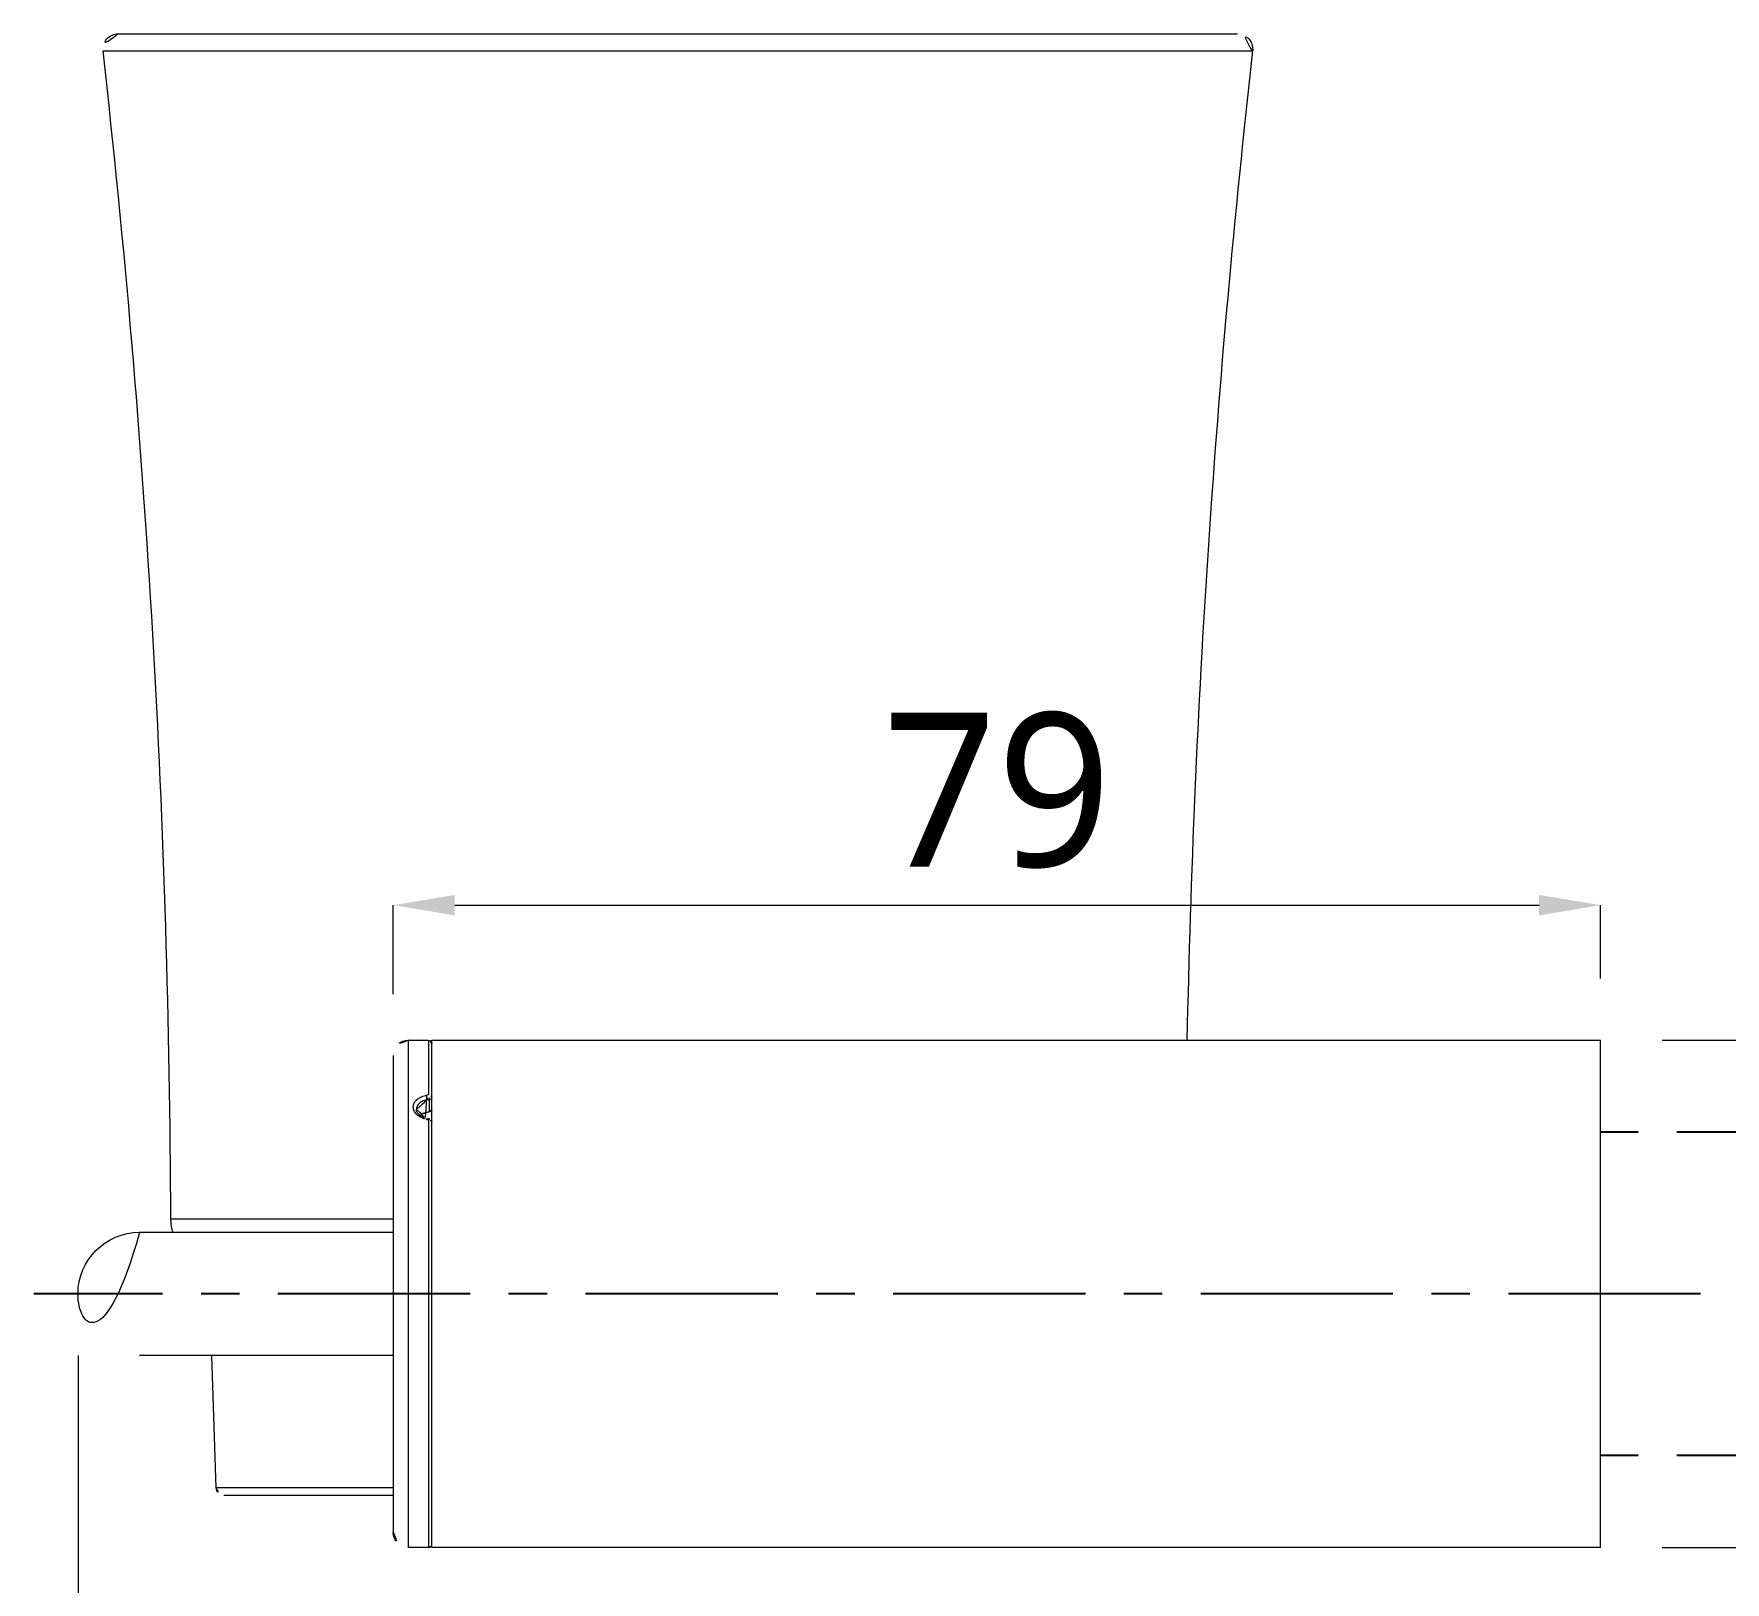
# Model space of a CAD drawing. Extents: x 16296675745 to 16296677481, y -37409619395 to -37409618123.
# Drawn here: x 16296676154.6 to 16296676264.6, y -37409619066.5 to -37409618965.9 of the extents above; entities that cross this region are included whole.
import ezdxf

# ---------------------------------------------------------------- set-up
doc = ezdxf.new("R2010")
doc.units = 0
doc.header["$LTSCALE"] = 10
doc.header["$MEASUREMENT"] = 0
doc.header["$PDMODE"] = 3
doc.header["$PDSIZE"] = -10
doc.linetypes.add('CENTER', pattern=[2, 1.25, -0.25, 0.25, -0.25])
doc.layers.get('0').update_dxf_attribs({"linetype": 'CONTINUOUS'})
doc.layers.get('DEFPOINTS').update_dxf_attribs({"linetype": 'CONTINUOUS'})
doc.styles.add('Daelim Dimension', font='')
doc.styles.get('Daelim Dimension').set_extended_font_data('NanumGothic')
doc.dimstyles.new('DEFAULT', dxfattribs={"dimscale": 2, "dimtxt": 2, "dimasz": 2, "dimexe": 0, "dimexo": 2, "dimgap": 1, "dimtad": 1, "dimdec": 1, "dimzin": 9, "dimdsep": 46, "dimtxsty": 'Daelim Dimension', "dimcen": 0.5, "dimclrd": 252, "dimclre": 252, "dimclrt": 3, "dimadec": 1, "dimazin": 0, "dimtfac": 1, "dimtdec": 1, "dimtix": 1, "dimtmove": 0, "dimatfit": 3, "dimfxl": 1, "dimtolj": 1, "dimtzin": 1, "dimlwd": 9, "dimlwe": 9, "dimarcsym": 0})

# ---------------------------------------------------------------- blocks, each defined once
blk = doc.blocks.new('*D15')
at = {"color": 5, "lineweight": 9, "transparency": 16777216}
for p, q in [((16296676177.994499, -37409619028.292389), (16296676177.994499, -37409619022.512177)), ((16296676181.994499, -37409619022.512177), (16296676252.494499, -37409619022.512177)), ((16296676256.494499, -37409619027.279259), (16296676256.494499, -37409619022.512177))]:
    blk.add_line(p, q, dxfattribs=at)
at = {"color": 5, "transparency": 16777216}
for points in [[(16296676181.994499, -37409619021.845512), (16296676181.994499, -37409619023.178841), (16296676177.994499, -37409619022.512177)], [(16296676252.494499, -37409619021.845512), (16296676252.494499, -37409619023.178841), (16296676256.494499, -37409619022.512177)]]:
    blk.add_solid(points, dxfattribs=at)
at = {"layer": 'DEFPOINTS', "color": 0, "transparency": 16777216}
for p in [(16296676256.494499, -37409619022.512177), (16296676256.494499, -37409619031.279259), (16296676177.994499, -37409619032.292389)]:
    blk.add_point(p, dxfattribs=at)
at = {"color": 7, "transparency": 16777216, "insert": (16296676217.244499, -37409619015.068687), "char_height": 10, "attachment_point": 5, "style": 'Daelim Dimension'}
blk.add_mtext('\\A1;79', dxfattribs=at)
blk = doc.blocks.new('*D16')
at = {"color": 5, "lineweight": 9, "transparency": 16777216}
for p, q in [((16296676157.494499, -37409619051.779259), (16296676157.494499, -37409619091.020653)), ((16296676256.494499, -37409619068.279259), (16296676256.494499, -37409619091.020653)), ((16296676161.494499, -37409619091.020653), (16296676252.494499, -37409619091.020653))]:
    blk.add_line(p, q, dxfattribs=at)
at = {"color": 5, "transparency": 16777216}
for points in [[(16296676161.494499, -37409619090.353989), (16296676161.494499, -37409619091.687317), (16296676157.494499, -37409619091.020653)], [(16296676252.494499, -37409619090.353989), (16296676252.494499, -37409619091.687317), (16296676256.494499, -37409619091.020653)]]:
    blk.add_solid(points, dxfattribs=at)
at = {"layer": 'DEFPOINTS', "color": 0, "transparency": 16777216}
for p in [(16296676157.494499, -37409619047.779259), (16296676256.494499, -37409619064.279259), (16296676256.494499, -37409619091.020653)]:
    blk.add_point(p, dxfattribs=at)
at = {"color": 7, "transparency": 16777216, "insert": (16296676212.354731, -37409619083.577164), "char_height": 10, "attachment_point": 5, "style": 'Daelim Dimension'}
blk.add_mtext('\\A1;99', dxfattribs=at)
blk = doc.blocks.new('*D18')
at = {"color": 5, "lineweight": 9, "transparency": 16777216}
for p, q in [((16296676260.4945, -37409619031.27926), (16296676343.12495, -37409619031.27926)), ((16296676343.12495, -37409619035.27926), (16296676343.12495, -37409619060.27926)), ((16296676260.4945, -37409619064.27926), (16296676343.12495, -37409619064.27926))]:
    blk.add_line(p, q, dxfattribs=at)
at = {"color": 5, "transparency": 16777216}
for points in [[(16296676342.45828, -37409619035.27926), (16296676343.79161, -37409619035.27926), (16296676343.12495, -37409619031.27926)], [(16296676342.45828, -37409619060.27926), (16296676343.79161, -37409619060.27926), (16296676343.12495, -37409619064.27926)]]:
    blk.add_solid(points, dxfattribs=at)
at = {"layer": 'DEFPOINTS', "color": 0, "transparency": 16777216}
for p in [(16296676256.4945, -37409619031.27926), (16296676256.4945, -37409619064.27926), (16296676343.12495, -37409619064.27926)]:
    blk.add_point(p, dxfattribs=at)
at = {"color": 7, "transparency": 16777216, "insert": (16296676335.67431, -37409619047.45338), "char_height": 10, "attachment_point": 5, "rotation": 90, "style": 'Daelim Dimension'}
blk.add_mtext('\\A1;33', dxfattribs=at)

msp = doc.modelspace()

# ---------------------------------------------------------------- linework, layer by layer
at = {"color": 7, "linetype": 'Continuous', "lineweight": 15}
for p, q in [((16296676160.114531, -37409618965.865669), (16296676232.874479, -37409618965.865669)), ((16296676178.985781, -37409619031.292427), (16296676180.292761, -37409619031.281021)), ((16296676180.494499, -37409619031.279259), (16296676256.494499, -37409619031.279259)), ((16296676180.494499, -37409619064.279259), (16296676180.494499, -37409619031.279259)), ((16296676256.494499, -37409619064.279259), (16296676256.494499, -37409619031.279259)), ((16296676177.994499, -37409619032.292389), (16296676177.994499, -37409619041.867653)), ((16296676180.292761, -37409619034.849403), (16296676180.1448, -37409619034.872299)), ((16296676180.204571, -37409619035.158234), (16296676180.32785, -37409619035.139511)), ((16296676180.32785, -37409619035.139511), (16296676180.32785, -37409619035.939934)), ((16296676180.1448, -37409619036.444237), (16296676180.292761, -37409619036.468964)), ((16296676180.19108, -37409619036.379677), (16296676180.374809, -37409619036.41291)), ((16296676177.994499, -37409619041.867653), (16296676177.994499, -37409619063.266129)), ((16296676161.494499, -37409619043.779259), (16296676177.994499, -37409619043.779259)), ((16296676177.994499, -37409619051.779259), (16296676161.494499, -37409619051.779259)), ((16296676166.47839, -37409619060.382317), (16296676166.191629, -37409619051.779259)), ((16296676166.978121, -37409619060.865669), (16296676177.994499, -37409619060.865669)), ((16296676180.292761, -37409619064.277496), (16296676178.985781, -37409619064.26609)), ((16296676256.494499, -37409619064.279259), (16296676180.494499, -37409619064.279259))]:
    msp.add_line(p, q, dxfattribs=at)
at = {"color": 8, "linetype": 'Continuous', "lineweight": 15}
for p, q in [((16296676159.120831, -37409618966.977753), (16296676233.868179, -37409618966.977753)), ((16296676178.985781, -37409619064.26609), (16296676178.985781, -37409619031.292427)), ((16296676180.292761, -37409619031.281021), (16296676180.292761, -37409619034.849403)), ((16296676180.292761, -37409619036.468964), (16296676180.292761, -37409619064.277496)), ((16296676177.994499, -37409619042.923981), (16296676163.52663, -37409619042.923981)), ((16296676177.994499, -37409619060.382317), (16296676166.47839, -37409619060.382317))]:
    msp.add_line(p, q, dxfattribs=at)
at = {"color": 1, "linetype": 'CENTER'}
for p, q in [((16296676293.943239, -37409619037.279259), (16296676256.494499, -37409619037.279259)), ((16296676262.99506, -37409619047.779259), (16296676154.62142, -37409619047.779259)), ((16296676293.943239, -37409619058.279259), (16296676256.494499, -37409619058.279259))]:
    msp.add_line(p, q, dxfattribs=at)
at = {"color": 8, "linetype": 'Continuous', "lineweight": 15, "flags": 128}
for points in [[(16296676180.189171, -37409619036.386276), (16296676180.187811, -37409619036.385979), (16296676180.178619, -37409619036.388969), (16296676180.168091, -37409619036.40004), (16296676180.15666, -37409619036.418716), (16296676180.1448, -37409619036.444237)], [(16296676180.317739, -37409619036.407417), (16296676180.317711, -37409619036.40741), (16296676180.31233, -37409619036.411072), (16296676180.30621, -37409619036.422943), (16296676180.299589, -37409619036.442497), (16296676180.292761, -37409619036.468964)]]:
    msp.add_lwpolyline(points, dxfattribs=at)
at = {"color": 7, "linetype": 'Continuous', "lineweight": 15, "flags": 128}
msp.add_lwpolyline([(16296676163.654329, -37409619043.779259), (16296676163.56616, -37409619043.398743), (16296676163.52663, -37409619042.923981)], dxfattribs=at)
at = {"color": 7, "linetype": 'Continuous', "lineweight": 15}
for centre, radius, start, end in [((16296676160.114531, -37409618966.865669), 1, 90, 186.4349981), ((16296676232.874479, -37409618966.865669), 1, 353.5650019, 90), ((16296675463.53113, -37409619045.431313), 700, 0.205015508, 6.4349981), ((16296676929.45788, -37409619045.431313), 700, 173.5650019, 178.841519507), ((16296676178.994499, -37409619032.292389), 1, 90.50008547, 180), ((16296676180.2945, -37409619031.48101), 0.2, 0, 90.50008547), ((16296676179.46644, -37409619035.163292), 0.738145, 0.39342145, 23.21723307), ((16296676179.035789, -37409619035.148613), 1.292091, 0.40391414, 13.3902585), ((16296676180.3134, -37409619035.031036), 0.182809, 7.82978247, 96.48338348), ((16296676180.332781, -37409619034.974869), 0.164716, 268.28378138, 349.05865038), ((16296676180.320459, -37409619036.645172), 0.178382, 12.66564548, 98.93530805), ((16296676180.2945, -37409619036.606056), 0.2, 0, 83.32740513), ((16296676161.494499, -37409619047.779259), 4, 90, 270), ((16296676166.978121, -37409619060.365669), 0.5, 181.90931235, 270), ((16296676178.994499, -37409619063.266129), 1, 180, 269.49991453), ((16296676180.2945, -37409619064.077507), 0.2, 269.49991453, 0)]:
    msp.add_arc(centre, radius, start, end, dxfattribs=at)
for points, knots in [([(16296676180.1448, -37409619034.872299), (16296676180.127159, -37409619034.875977), (16296676179.98172, -37409619034.906281), (16296676179.72588, -37409619034.999496), (16296676179.454399, -37409619035.199341), (16296676179.29953, -37409619035.452003), (16296676179.278811, -37409619035.730881), (16296676179.394079, -37409619036.005608), (16296676179.633039, -37409619036.242233), (16296676179.906031, -37409619036.383713), (16296676180.08901, -37409619036.430092), (16296676180.1448, -37409619036.444237)], [0, 0, 0, 0, 0.01810975064, 0.14926131162, 0.28119501407, 0.41374424882, 0.54619607017, 0.67852281297, 0.81052293621, 0.94222894867, 1, 1, 1, 1]), ([(16296676179.50499, -37409619035.788986), (16296676179.507931, -37409619035.839546), (16296676179.514231, -37409619035.947678), (16296676179.652769, -37409619036.131622), (16296676179.88187, -37409619036.299438), (16296676180.09219, -37409619036.355927), (16296676180.190769, -37409619036.382408)], [0, 0, 0, 0, 0.2263316975, 0.4839994306, 0.7581365972, 1, 1, 1, 1]), ([(16296676180.32785, -37409619035.939934), (16296676180.27293, -37409619035.947617), (16296676180.1092, -37409619035.970581), (16296676179.88855, -37409619036.041748), (16296676179.7743, -37409619036.133926), (16296676179.730101, -37409619036.169594)], [0, 0, 0, 0, 0.2363383664, 0.7045669848, 1, 1, 1, 1]), ([(16296676180.32785, -37409619035.939934), (16296676180.34963, -37409619035.936256), (16296676180.3932, -37409619035.928917), (16296676180.44644, -37409619035.901543), (16296676180.482771, -37409619035.865761), (16296676180.49398, -37409619035.835777), (16296676180.49444, -37409619035.819641), (16296676180.494499, -37409619035.81736)], [0, 0, 0, 0, 0.2397934914, 0.4795784703, 0.7196761161, 0.9603392288, 1, 1, 1, 1])]:
    msp.add_open_spline(points, degree=3, knots=knots, dxfattribs=at)
at = {"color": 8, "linetype": 'Continuous', "lineweight": 15}
msp.add_open_spline([(16296676179.50717, -37409619035.790283), (16296676179.50658, -37409619035.737907), (16296676179.50514, -37409619035.609207), (16296676179.63225, -37409619035.424477), (16296676179.85528, -37409619035.261459), (16296676180.068871, -37409619035.18589), (16296676180.189859, -37409619035.161217), (16296676180.204571, -37409619035.158234)], degree=3, knots=[0, 0, 0, 0, 0.179631516, 0.4414042766, 0.7029253635, 0.9639018803, 1, 1, 1, 1], dxfattribs=at)

# ---------------------------------------------------------------- dimensions: what is measured, and where the dimension line sits
dim = msp.add_linear_dim(base=(16296676256.4944992065, -37409619022.5121765137), p1=(16296676177.9944992065, -37409619032.292388916), p2=(16296676256.4944992065, -37409619031.279258728), angle=180, dimstyle='DEFAULT', override={"dimtxt": 5, "dimdec": 0, "dimclrd": 5, "dimclre": 5, "dimclrt": 7})
dim.commit()
dim.dimension.update_dxf_attribs({"geometry": '*D15', "text_midpoint": (16296676217.2444992065, -37409619015.068687439)})
for base, p1, angle, picture, middle in [((16296676343.12495, -37409619064.279259), (16296676256.494499, -37409619031.279259), 90, '*D18', (16296676343.12495, -37409619047.453377)), ((16296676256.494499, -37409619091.020653), (16296676157.494499, -37409619047.779259), 180, '*D16', (16296676212.354731, -37409619091.020653))]:
    dim = msp.add_linear_dim(base=base, p1=p1, p2=(16296676256.494499, -37409619064.279259), angle=angle, dimstyle='DEFAULT', override={"dimtxt": 5, "dimdec": 0, "dimclrd": 5, "dimclre": 5, "dimclrt": 7})
    dim.commit()
    dim.dimension.update_dxf_attribs({"geometry": picture, "text_midpoint": middle, "dimtype": 160})

doc.saveas('drawing.dxf')
